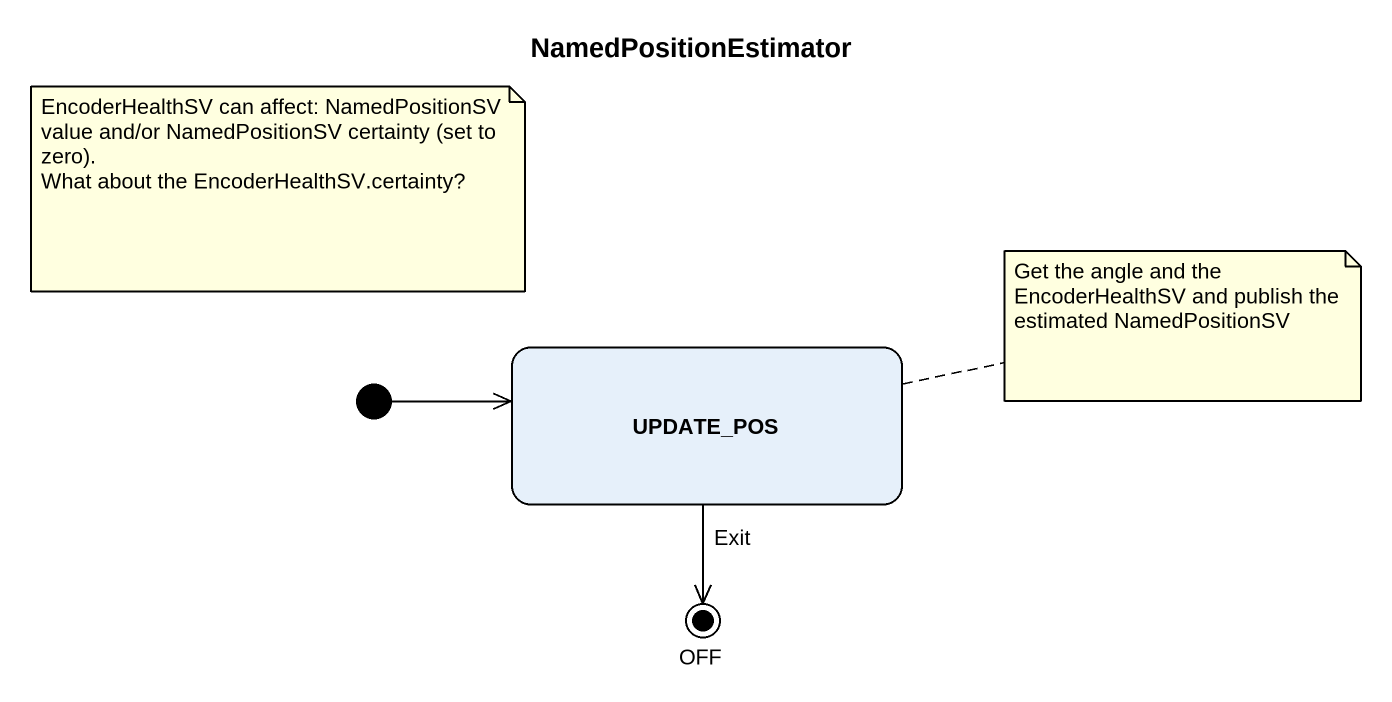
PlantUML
@startuml
title NamedPositionEstimator
hide empty description
state UPDATE_POS
state OFF <<end>>
[*] -right-> UPDATE_POS
UPDATE_POS --> OFF : Exit
note as N1
  EncoderHealthSV can affect: NamedPositionSV value and/or NamedPositionSV certainty (set to zero).
  What about the EncoderHealthSV.certainty?
end note
note right of UPDATE_POS : Get the angle and the EncoderHealthSV and publish the estimated NamedPositionSV
@enduml
